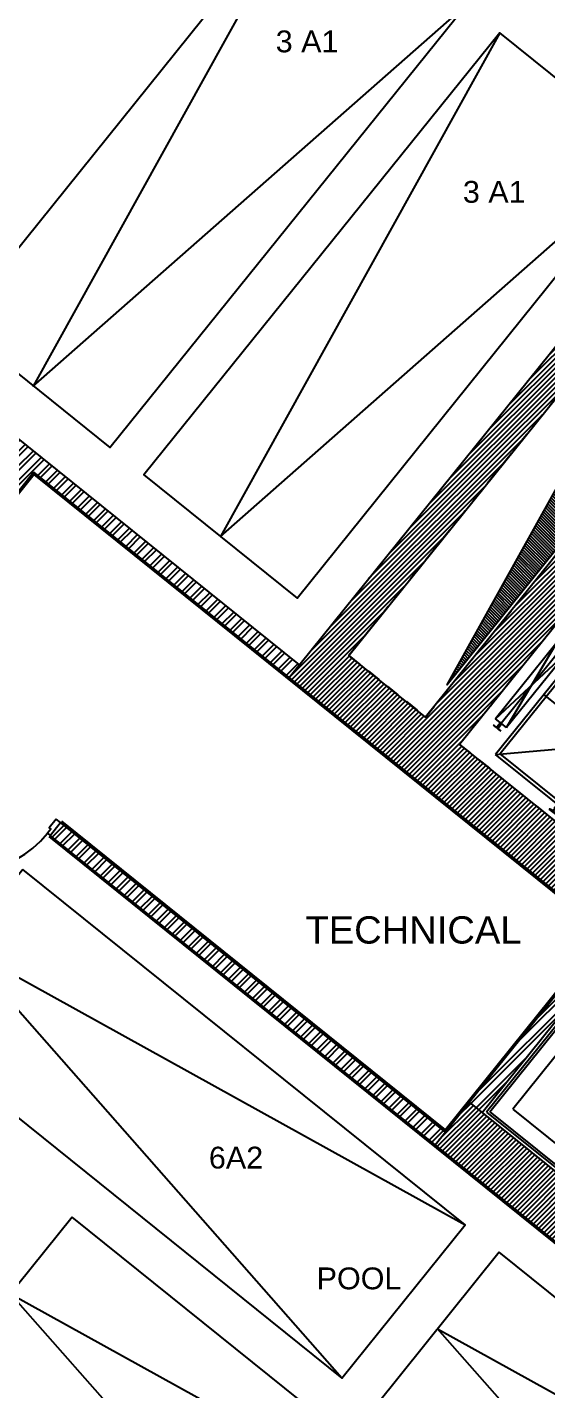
# Model space of a CAD drawing. Header units: inches. Extents: x -0.9 to 43, y -5.5 to 58.5.
# Drawn here: x 13.52 to 18.27, y 33.47 to 45.96 of the extents above; entities that cross this region are included whole.
import ezdxf
from ezdxf.enums import TextEntityAlignment as Align

# ---------------------------------------------------------------- set-up
doc = ezdxf.new("R2010")
doc.units = ezdxf.units.IN
doc.header["$MEASUREMENT"] = 0
doc.linetypes.add('S-BASEMENT 3$0$HIDDEN2', pattern=[0.1875, 0.125, -0.0625])
doc.layers.get('0').update_dxf_attribs({"linetype": 'CONTINUOUS'})
for name, color, linetype in [('A-asc', 15, 'CONTINUOUS'), ('A-FC 260', 1, 'CONTINUOUS'), ('A-FURNITURE', 30, 'CONTINUOUS'), ('A-HATCH-CONC', 8, 'CONTINUOUS'), ('A-HATCH-WALL', 8, 'CONTINUOUS'), ('A-NOMENCLATURE', 3, 'CONTINUOUS'), ('A-PARK-TXT', 3, 'CONTINUOUS'), ('A-PLASTER', 8, 'CONTINUOUS'), ('A-PORTE', 1, 'CONTINUOUS'), ('A-sect-marble', 1, 'CONTINUOUS'), ('a-shaft', 250, 'CONTINUOUS'), ('A-WALL', 4, 'CONTINUOUS'), ('S-BASEMENT 3$0$A-SHAFT-UP', 8, 'S-BASEMENT 3$0$HIDDEN2'), ('S-BASEMENT 3$0$A-STR-BASEMENT 3', 2, 'CONTINUOUS')]:
    doc.layers.add(name, color=color, linetype=linetype)
doc.styles.add('A100-STEXT', font='ARIAL.TTF', dxfattribs={"height": 0.25})
doc.styles.add('Arial', font='ARIAL.TTF', dxfattribs={"width": 0.8})
pattern_1 = [(45, (-338376.5467316852, -23743.3717161649), (-0.02209708691207961, 0.02209708691207961), [])]
pattern_2 = [(45, (8.844835974741727e-11, -1.979358899006911e-10), (-0.06629126073623882, 0.06629126073623884), []), (45, (0.04419417383843438, -1.979358899006911e-10), (-0.06629126073623882, 0.06629126073623884), [])]

# ---------------------------------------------------------------- blocks, each defined once
blk = doc.blocks.new('Rail3kg')
for p, q in [((3, 0), (-3, 0)), ((-43.50000000000091, -58), (-11, -58)), ((-43.50000000000091, -60), (-43.50000000000091, -58)), ((-43.50000000000091, -60), (-11.00000000000091, -60)), ((-8.00000000000091, -5), (-8, -55)), ((-6, -5), (-6.000000000000909, -55)), ((-3, -2), (3, -2)), ((6, -5), (5.999999999999091, -55)), ((7.999999999999091, -5), (8, -55)), ((11, -58), (43.49999999999955, -58)), ((10.99999999999955, -60), (43.49999999999955, -60)), ((43.49999999999955, -60), (43.49999999999955, -58))]:
    blk.add_line(p, q)
for centre, radius, start, end in [((-3, -5), 5, 90, 180), ((3, -5), 5, 0, 90), ((-11.00000000000091, -55), 5, 270, 359.9999999999995), ((-11, -55), 3, 270, 0), ((-3, -5), 3, 90, 180), ((3, -5), 3, 0, 90), ((10.99999999999955, -55), 5, 179.9999999999995, 270), ((11, -55), 3, 180, 270)]:
    blk.add_arc(centre, radius, start, end)
blk = doc.blocks.new('T75-3')
for p, q in [((1, 5), (0, 4)), ((0, -4), (0, 4)), ((1, 5), (30, 5)), ((30, 4.499999999999997), (30, 5)), ((31.5, 3), (51.22516841840523, 3)), ((56.86345997819048, 35.14468462378587), (55.21846403489523, 6.768504601942608)), ((59.35926973849674, 37.5), (62, 37.5)), ((62, -37.5), (61.99999999999999, 37.49999999999999)), ((0, -4), (1, -5)), ((1, -5), (30, -5)), ((30, -5), (30, -4.5)), ((31.5, -3), (51.22516841840522, -3)), ((55.21846403489522, -6.768504601942607), (56.86345997819049, -35.14468462378587)), ((59.35926973849674, -37.5), (62.00000000000001, -37.5))]:
    blk.add_line(p, q)
for centre, radius, start, end in [((31.5, 4.5), 1.5, 180.0000000000001, 270), ((51.22516841840523, 7), 4, 270, 356.6822188316652), ((59.35926973849674, 35), 2.5, 90, 176.6822188316652), ((31.5, -4.5), 1.5, 90, 180), ((51.22516841840522, -7), 4, 3.317781168334853, 90), ((59.35926973849674, -35), 2.5, 183.3177811683348, 270)]:
    blk.add_arc(centre, radius, start, end)
blk = doc.blocks.new('ascenseurs')
at = {"layer": 'A-asc'}
for p, q in [((1.599999999999994, 0.03000000000000114), (1.599999999999994, 0.03000000000000114)), ((1.814999999999998, 0), (1.869999999999997, 7.105427357601002e-15)), ((1.814999999999998, -1.679999999999993), (1.814999999999998, 0)), ((1.869999999999997, -1.679999999999993), (1.869999999999997, 7.105427357601002e-15)), ((1.049999999999997, -1.564999999999991), (1.049999999999997, -0.115000000000002)), ((1.719999999999999, -0.00999999999999801), (1.784999999999997, -0.00999999999999801)), ((1.719999999999999, -0.1340000000000003), (1.719999999999999, -0.00999999999999801)), ((1.784999999999997, -1.669999999999995), (1.784999999999997, -0.00999999999999801)), ((1.719999999999999, -0.1340000000000003), (0.3149999999999977, -0.1340000000000003)), ((0.3149999999999977, -1.545999999999999), (1.784999999999997, -0.1340000000000003)), ((0.3149999999999977, -0.1340000000000003), (1.784999999999997, -1.545999999999992)), ((0.3149999999999977, -1.545999999999999), (0.3149999999999977, -0.1340000000000003)), ((1.584999999999994, -0.1649999999999991), (0.3449999999999989, -0.1649999999999991)), ((0.3449999999999989, -1.515000000000001), (0.3449999999999989, -0.1649999999999991)), ((1.584999999999994, -0.2349999999999923), (1.584999999999994, -0.1649999999999991)), ((1.644999999999996, -0.4399999999999977), (1.584999999999994, -0.2349999999999923)), ((0.2399999999999949, -0.3900000000000006), (0.1099999999999994, -0.3900000000000006)), ((0.1099999999999994, -1.289999999999999), (0.1099999999999994, -0.3900000000000006)), ((0.2399999999999949, -0.3900000000000006), (0.1099999999999994, -1.289999999999999)), ((0.1099999999999994, -0.3900000000000006), (0.2399999999999949, -1.289999999999999)), ((0.1749999999999972, -0.3900000000000006), (0.1749999999999972, -1.289999999999999)), ((0.2399999999999949, -1.289999999999999), (0.2399999999999949, -0.3900000000000006)), ((1.644999999999996, -0.4399999999999977), (1.724999999999994, -0.4399999999999977)), ((1.765000000000001, -0.4199999999999946), (1.725000000000001, -0.4199999999999946)), ((1.724999999999994, -0.4199999999999946), (1.724999999999994, -1.259999999999998)), ((1.765000000000001, -0.4199999999999946), (1.765000000000001, -1.259999999999998)), ((1.862499999999997, -0.4199999999999946), (1.822499999999998, -0.4199999999999946)), ((1.822499999999998, -0.4199999999999946), (1.822499999999998, -1.259999999999998)), ((1.862499999999997, -0.4199999999999946), (1.862499999999997, -1.259999999999998)), ((1.724999999999994, -0.8399999999999963), (0.3149999999999977, -0.8399999999999963)), ((1.644999999999996, -1.239999999999995), (1.584999999999994, -1.445)), ((1.644999999999996, -1.239999999999995), (1.724999999999994, -1.239999999999995)), ((0.2399999999999949, -1.289999999999999), (0.1099999999999994, -1.289999999999999)), ((1.765000000000001, -1.259999999999998), (1.725000000000001, -1.259999999999998)), ((1.862499999999997, -1.259999999999998), (1.822499999999998, -1.259999999999998)), ((1.584999999999994, -1.514999999999993), (1.584999999999994, -1.445)), ((1.719999999999999, -1.545999999999992), (0.3149999999999977, -1.545999999999999)), ((1.584999999999994, -1.514999999999993), (0.3449999999999989, -1.515000000000001)), ((1.719999999999999, -1.669999999999995), (1.719999999999999, -1.545999999999992)), ((1.719999999999999, -1.669999999999995), (1.784999999999997, -1.669999999999995)), ((1.814999999999998, -1.679999999999993), (1.869999999999997, -1.679999999999993)), ((1.719999999999999, -1.829999999999998), (1.719999999999999, -1.954000000000001)), ((1.719999999999999, -1.829999999999998), (1.784999999999997, -1.829999999999998)), ((1.784999999999997, -1.829999999999998), (1.784999999999997, -3.489999999999995)), ((1.814999999999998, -1.82), (1.869999999999997, -1.82)), ((1.814999999999998, -1.82), (1.814999999999998, -3.499999999999993)), ((1.869999999999997, -1.82), (1.869999999999997, -3.499999999999993)), ((1.719999999999999, -1.954000000000001), (0.3149999999999977, -1.954000000000001)), ((0.3149999999999977, -1.954000000000001), (1.784999999999997, -3.365999999999993)), ((0.3149999999999977, -3.365999999999993), (1.784999999999997, -1.954000000000001)), ((0.3149999999999977, -1.954000000000001), (0.3149999999999977, -3.365999999999993)), ((1.584999999999994, -1.984999999999999), (0.3449999999999989, -1.984999999999992)), ((0.3449999999999989, -1.984999999999992), (0.3449999999999989, -3.334999999999994)), ((1.049999999999997, -1.935000000000002), (1.049999999999997, -3.384999999999991)), ((1.584999999999994, -1.984999999999999), (1.584999999999994, -2.054999999999993)), ((1.644999999999996, -2.259999999999998), (1.584999999999994, -2.054999999999993)), ((0.2399999999999949, -2.209999999999994), (0.1099999999999994, -2.209999999999994)), ((0.1099999999999994, -2.209999999999994), (0.1099999999999994, -3.109999999999992)), ((0.2399999999999949, -3.109999999999992), (0.1099999999999994, -2.209999999999994)), ((0.1099999999999994, -3.109999999999992), (0.2399999999999949, -2.209999999999994)), ((0.1749999999999972, -3.109999999999992), (0.1749999999999972, -2.209999999999994)), ((0.2399999999999949, -2.209999999999994), (0.2399999999999949, -3.109999999999992)), ((1.765000000000001, -2.239999999999995), (1.725000000000001, -2.239999999999995)), ((1.724999999999994, -3.079999999999998), (1.724999999999994, -2.239999999999995)), ((1.765000000000001, -3.079999999999998), (1.765000000000001, -2.239999999999995)), ((1.862499999999997, -2.239999999999995), (1.822499999999998, -2.239999999999995)), ((1.822499999999998, -3.079999999999998), (1.822499999999998, -2.239999999999995)), ((1.862499999999997, -3.079999999999998), (1.862499999999997, -2.239999999999995)), ((1.644999999999996, -2.259999999999998), (1.724999999999994, -2.259999999999998)), ((1.724999999999994, -2.659999999999997), (0.3149999999999977, -2.659999999999997)), ((0.2399999999999949, -3.109999999999992), (0.1099999999999994, -3.109999999999992)), ((1.644999999999996, -3.059999999999995), (1.584999999999994, -3.265000000000001)), ((1.644999999999996, -3.059999999999995), (1.724999999999994, -3.059999999999995)), ((1.765000000000001, -3.079999999999998), (1.725000000000001, -3.079999999999998)), ((1.862499999999997, -3.079999999999998), (1.822499999999998, -3.079999999999998)), ((1.719999999999999, -3.365999999999993), (0.3149999999999977, -3.365999999999993)), ((1.584999999999994, -3.334999999999994), (0.3449999999999989, -3.334999999999994)), ((1.584999999999994, -3.265000000000001), (1.584999999999994, -3.334999999999994)), ((1.719999999999999, -3.365999999999993), (1.719999999999999, -3.489999999999995)), ((1.719999999999999, -3.489999999999995), (1.784999999999997, -3.489999999999995)), ((1.814999999999998, -3.499999999999993), (1.869999999999997, -3.5))]:
    blk.add_line(p, q, dxfattribs=at)
for points in [[(1.37785125347979, 0), (1.377795253479796, -0.05488116889993222), (1.591802217262142, -0.05488116889993222), (1.591858217262143, 0)], [(1.402351253479793, 0), (1.402295253479792, -0.03038116889993603), (1.567302217262146, -0.03038116889993603), (1.567358217262139, 0)], [(1.37785125347979, -3.5), (1.377795253479796, -3.445118831100068), (1.591802217262142, -3.445118831100068), (1.591858217262143, -3.5)], [(1.402351253479793, -3.5), (1.402295253479792, -3.469618831100064), (1.567302217262146, -3.469618831100064), (1.567358217262139, -3.5)]]:
    blk.add_lwpolyline(points, dxfattribs=at)
for points in [[(1.862499999999997, -0.4339999999999975, 0.4142135623730981), (1.868499999999997, -0.4399999999999977), (1.906500000000001, -0.4399999999999977, 0.414213562373095), (1.912500000000001, -0.4339999999999975), (1.912500000000001, -0.4050000000000011), (1.909500000000001, -0.4050000000000011), (1.909500000000001, -0.4339999999999975, -0.4142135623730919), (1.906500000000001, -0.4369999999999976), (1.868499999999997, -0.4369999999999976, -0.4142135623730981), (1.865499999999997, -0.4339999999999975), (1.865499999999997, -0.4050000000000011), (1.862499999999997, -0.4050000000000011)], [(1.865499999999997, -1.245999999999995), (1.865499999999997, -1.274999999999999), (1.862499999999997, -1.274999999999999), (1.862499999999997, -1.245999999999995, -0.4142135623730981), (1.868499999999997, -1.239999999999995), (1.906500000000001, -1.239999999999995, -0.414213562373095), (1.912500000000001, -1.245999999999995), (1.912500000000001, -1.274999999999999), (1.909500000000001, -1.274999999999999), (1.909500000000001, -1.245999999999995, 0.4142135623730919), (1.906500000000001, -1.242999999999995), (1.868499999999997, -1.242999999999995, 0.4142135623730981)], [(1.865499999999997, -2.253999999999998), (1.865499999999997, -2.225000000000001), (1.862499999999997, -2.225000000000001), (1.862499999999997, -2.253999999999998, 0.4142135623730981), (1.868499999999997, -2.259999999999998), (1.906500000000001, -2.259999999999998, 0.414213562373095), (1.912500000000001, -2.253999999999998), (1.912500000000001, -2.225000000000001), (1.909500000000001, -2.225000000000001), (1.909500000000001, -2.253999999999998, -0.4142135623730919), (1.906500000000001, -2.256999999999998), (1.868499999999997, -2.256999999999998, -0.4142135623730981)], [(1.862499999999997, -3.065999999999995, -0.4142135623730981), (1.868499999999997, -3.059999999999995), (1.906500000000001, -3.059999999999995, -0.414213562373095), (1.912500000000001, -3.065999999999995), (1.912500000000001, -3.094999999999999), (1.909500000000001, -3.094999999999999), (1.909500000000001, -3.065999999999995, 0.4142135623730919), (1.906500000000001, -3.062999999999995), (1.868499999999997, -3.062999999999995, 0.4142135623730981), (1.865499999999997, -3.065999999999995), (1.865499999999997, -3.094999999999999), (1.862499999999997, -3.094999999999999)]]:
    blk.add_lwpolyline(points, format="xyb", close=True, dxfattribs=at)
at = {"layer": 'A-asc', "yscale": 0.0009999999999994458, "zscale": 0.001}
for name, p, xscale, rotation in [('T75-3', (1.049999999999997, -0.1149999999999984), 0.0009999999999994458, 90), ('Rail3kg', (0.1749999999999972, -0.389999999999997), -0.0009999999999976694, 180), ('T75-3', (1.049999999999997, -1.564999999999987), -0.0009999999999994458, 90), ('T75-3', (1.049999999999997, -1.934999999999999), 0.0009999999999994458, 90), ('Rail3kg', (0.1749999999999972, -2.20999999999999), -0.0009999999999976694, 180), ('T75-3', (1.049999999999997, -3.384999999999987), -0.0009999999999994458, 90)]:
    blk.add_blockref(name, p, dxfattribs=dict(at, xscale=xscale, rotation=rotation))
at = {"layer": 'A-asc', "xscale": 0.0009999999999976694, "yscale": 0.0009999999999994458, "zscale": 0.001}
for p in [(0.1749999999999972, -1.289999999999996), (0.1749999999999972, -3.109999999999989)]:
    blk.add_blockref('Rail3kg', p, dxfattribs=at)
blk = doc.blocks.new('P100E18D')
at = {"layer": 'A-PORTE'}
for p, q in [((1.015000000861257, 0.06000000007156103), (0.07500000086125169, 0.0599999999596541)), ((0.07500000086482572, 0.02999999995965297), (0.07500000086125169, 0.0599999999596541)), ((0.07500000086482572, 0.02999999995965297), (1.015000000864823, 0.0300000000715599))]:
    blk.add_line(p, q, dxfattribs=at)
for points in [[(-0.07500000044936428, 0.9500000000139348), (0.02500000075530551, 0.9499999999537021), (0.02500000075292519, 0.9699999999536981), (0.07500000075292235, 0.9699999999596525), (0.07500000074934832, 0.9999999999596536), (-0.07500000045531152, 1.000000000013932)], [(-0.075000000473878, 0.04999999995965076), (0.02500000086244114, 0.04999999995369819), (0.02500000086482146, 0.02999999995370217), (0.07500000086482572, 0.02999999995965297), (0.07500000086839265, -4.034816925013729e-11), (-0.07500000046792366, -4.034639289329789e-11)]]:
    blk.add_lwpolyline(points, close=True, dxfattribs=at)
blk.add_arc((0.07500000086482572, 0.02999999995965297), 0.9400000000000001, 6.820941236554303e-09, 90.00000000682074, dxfattribs=at)

msp = doc.modelspace()

# ---------------------------------------------------------------- hatches: boundary and pattern name
at = {"layer": 'A-HATCH-CONC'}
h = msp.add_hatch(dxfattribs=at)
h.set_pattern_fill('ANSI31', color=256, scale=0.25, style=0)
h.set_pattern_definition([(45, (8.844835974741727e-11, -1.979358899006911e-10), (-0.02209708691207961, 0.02209708691207961), [])])
h.paths.add_polyline_path([(19.66929780680059, 42.11482000020398), (20.91608501350387, 41.11206296811707), (20.94741948217481, 41.15102642635433), (21.18119208345951, 40.96300948281566), (20.89917915047428, 40.61233498272647), (21.09398965154486, 40.45565419644423), (21.53275015781159, 41.00123953384444), (20.28591949539899, 42.00394253035666), (20.4425919382779, 42.19875994529241), (21.03794674264455, 42.93906552695694), (22.28477740499346, 41.93636253045959), (22.47278421672624, 42.1701432795354), (20.56357476494671, 43.7055322428188), (19.62354070613782, 42.53662849719969), (18.61049079264177, 43.35132468212782), (15.91572648948286, 40.00046727657964), (19.11073006188758, 37.43104084788483), (19.42407474851285, 37.82067543015297), (19.15133054110325, 38.04001671065025), (19.40200629023113, 38.35172437625049), (19.2071889992288, 38.50839671945921), (18.92517878145941, 38.15772559565831), (18.69139803225661, 38.34573240750876), (18.7227325008981, 38.38469586570944), (17.47590183879254, 39.3873988619964)])
h.paths.add_polyline_path([(17.16419417318883, 39.63807461113036), (16.46285192505042, 40.20209504710794), (18.65626473000594, 42.92953712105441), (19.35758757167793, 42.36549255421935)], flags=16)
h = msp.add_hatch(dxfattribs=at)
h.set_pattern_fill('ANSI31', color=256, scale=0.25, style=0)
h.set_pattern_definition(pattern_1)
edge = h.paths.add_edge_path()
edge.add_line((40.60836835872146, 36.95600123378011), (41.0018304346662, 37.44525935155613))
edge.add_line((41.0018304346662, 37.44525935155613), (41.00836835876802, 37.44525935155613))
edge.add_line((41.00836835876802, 37.44525935155613), (41.00836835879849, 2.999999999798085))
edge.add_arc((38.90836835879884, 2.999999999798092), 2.09999999999966, 272.8658362758475, 359.9999999999999, ccw=False)
edge.add_line((39.01336295183467, 0.9026263717976306), (38.86931522359703, 0.8999999997984318))
edge.add_line((38.86931522359703, 0.8999999997984247), (0.4783683588141798, 0.8999999998003361))
edge.add_line((0.4783683588142082, 0.8999999998003361), (0.4783683588203473, 1.199999999802863))
edge.add_line((0.4783683588203189, 1.199999999802863), (38.908368358768, 1.199999999799154))
edge.add_arc((38.9083683587628, 2.99999999979272), 1.799999999993568, 270.0000000001658, 360.0000000001816)
edge.add_line((40.70836835875639, 2.999999999798426), (40.70836835875639, 3.499999999064507))
edge.add_line((40.70836835875639, 3.499999999064507), (39.71836835888212, 3.499999998973564))
edge.add_line((39.71836835888212, 3.499999998973564), (39.71836835888212, 4.049999999041546))
edge.add_line((39.71836835888212, 4.049999999041546), (40.45836836009516, 4.049999999041546))
edge.add_line((40.45836836009516, 4.049999999041546), (40.45836835873564, 18.29999999905565))
edge.add_line((40.45836835873561, 18.29999999905565), (40.70836835875639, 18.2999999990564))
edge.add_line((40.70836835875639, 18.2999999990564), (40.70836835875639, 22.14999999907132))
edge.add_line((40.70836835875639, 22.14999999907132), (40.70836835875639, 22.93999999913026))
edge.add_line((40.70836835875639, 22.93999999913026), (40.60836835873008, 22.93999999912932))
edge.add_line((40.60836835873008, 22.93999999912932), (40.60836835872146, 36.95600123378011))
h = msp.add_hatch(dxfattribs=at)
h.set_pattern_fill('ANSI31', color=256, scale=0.25, style=0)
h.set_pattern_definition(pattern_1)
h.paths.add_polyline_path([(17.25178069337625, 35.71787645261089), (17.5651253798855, 36.10751103454172), (18.9678098749103, 34.97947016352366), (18.65446518845994, 34.58983558154545)])
at = {"layer": 'A-HATCH-WALL'}
h = msp.add_hatch(dxfattribs=at)
h.set_pattern_fill('ANSI32', color=256, scale=0.25, style=0)
h.set_pattern_definition(pattern_2)
h.paths.add_polyline_path([(12.32836836060514, 43.07791384632145), (12.32836836059712, 42.88542579865219), (12.56486908720814, 42.69523157711104), (12.328368360577, 42.40115012075226), (12.32836836056705, 42.16179709122412), (12.68175946178087, 42.60122817121842), (13.46102862586304, 41.97453879838864), (12.20764988011101, 40.41600047067986), (12.3245402546948, 40.32199706478136), (13.57791900035079, 41.88053539256434), (15.91572648948286, 40.00046727657963), (16.00972989540219, 40.11735765118579)])
h = msp.add_hatch(dxfattribs=at)
h.set_pattern_fill('ANSI32', color=256, scale=0.25, style=0)
h.set_pattern_definition(pattern_2)
h.paths.add_polyline_path([(13.81959113183427, 38.67053623963969), (13.72558772584071, 38.55364586502017), (17.25178069312955, 35.71787645231109), (17.34578409914161, 35.83476682696407)])
h = msp.add_hatch(dxfattribs=at)
h.set_pattern_fill('ANSI32', color=256, scale=0.25, style=0)
h.set_pattern_definition(pattern_2)
h.paths.add_polyline_path([(18.93539450004764, 37.57204595672813), (18.81850412544799, 37.66604936265555), (17.56512537980765, 36.10751103452959), (17.68201575440622, 36.01350762860082)])
at = {"layer": 'a-shaft'}
h = msp.add_hatch(dxfattribs=at)
h.set_pattern_fill('_USER', color=256, scale=0.02, angle=315, style=0, pattern_type=0)
h.set_pattern_definition([(315, (8.844835974741727e-11, -1.979358899006911e-10), (0.01414213562373095, 0.01414213562373095), [])])
h.paths.add_polyline_path([(19.31540946243717, 42.36091596483742), (18.68444869052681, 42.86837126806643), (18.66675613951472, 42.27684004624385), (17.3620590945971, 39.93198422552589)])

# ---------------------------------------------------------------- linework, layer by layer
at = {"layer": 'A-FC 260'}
msp.add_lwpolyline([(17.96320746035235, 36.04402358789234), (19.89189864119714, 34.49296738987412), (20.89460163762126, 35.73979805189705), (18.96591045677644, 37.29085424991527)], close=True, dxfattribs=at)
at = {"layer": 'A-FURNITURE'}
for points in [[(17.53221948232499, 46.15931296863197), (16.12953498712272, 47.28735383978562), (12.87075024822957, 43.23515418706153), (14.27343474343184, 42.10711331590789)], [(19.24661164314716, 44.78059634829912), (17.8439271479449, 45.90863721945276), (14.58514240905174, 41.85643756672868), (15.98782690425401, 40.7283966955714)], [(13.47491171318779, 38.24193787173103), (12.34687084201232, 36.83925337658697), (16.39907049460544, 33.5804686375774), (17.52711136578091, 34.98315313272146)], [(13.92747762829975, 35.05482568457172), (12.79943675712428, 33.65214118942767), (16.8516364097174, 30.3933564504181), (17.97967728089287, 31.79604094556215)], [(17.83881903143359, 34.73247738364838), (16.71077816025812, 33.32979288850432), (20.76297781285123, 30.07100814949475), (21.8910186840267, 31.47369264463881)]]:
    msp.add_lwpolyline(points, close=True, dxfattribs=at)
for points in [[(16.12953498706696, 47.2873538397163), (13.57209249577494, 42.6711337514154), (17.53221948226923, 46.15931296856266)], [(17.8439271479449, 45.90863721945276), (15.28648465665287, 41.29241713115186), (19.24661164314716, 44.78059634829912)], [(16.39907049460544, 33.5804686375774), (12.91089127760006, 37.540595624159), (17.52711136578091, 34.98315313272146)], [(16.85163640973218, 30.3933564504062), (13.3634571927268, 34.3534834369878), (17.97967728090765, 31.79604094555026)], [(20.76297781285123, 30.07100814949475), (17.27479859584585, 34.03113513607635), (21.8910186840267, 31.47369264463881)]]:
    msp.add_lwpolyline(points, dxfattribs=at)
at = {"layer": 'A-HATCH-CONC'}
msp.add_lwpolyline([(17.25178069337625, 35.71787645261089), (17.5651253798855, 36.10751103454172), (18.9678098749103, 34.97947016352366), (18.65446518845994, 34.58983558154545), (17.25178069337625, 35.71787645261089)], close=True, dxfattribs=at)
at = {"layer": 'A-PLASTER'}
for points in [[(13.82899147240428, 38.68222527711796), (17.34349540227447, 35.85585620501789), (18.79741474739552, 37.66376066578757), (13.58020769721773, 41.85944601451246), (12.33622929215431, 40.31259672418804)], [(20.05099427301366, 34.10837226190754), (19.72824872132614, 33.70704798728492), (13.71618738457505, 38.54195682810136)]]:
    msp.add_lwpolyline(points, dxfattribs=at)
at = {"layer": 'A-sect-marble'}
for points in [[(19.09192937961993, 37.40766277372808), (18.93997189272338, 37.52986720142806), (17.72419450908646, 36.01808502341957)], [(17.7523136798234, 36.0211366192371), (18.94302348854063, 37.50174803068943), (19.07939559215549, 37.39207739045413)], [(17.72419450908646, 36.01808502341957), (19.00998862934944, 34.98404755803719), (18.79064734881374, 34.71130335074903), (19.69849592455992, 33.98121023116422), (19.89903678763443, 34.23057669160313)], [(17.7523136798234, 36.0211366192371), (19.03810780008817, 34.98709915385329), (18.81876651955122, 34.71435494656358), (19.69544432874164, 34.00932940190539), (19.8834514043551, 34.24311047906087)]]:
    msp.add_lwpolyline(points, dxfattribs=at)
at = {"layer": 'a-shaft'}
msp.add_lwpolyline([(18.68444869052684, 42.86837126806643), (19.31540946243717, 42.36091596483742), (17.3620590945971, 39.93198422552589), (18.66675613951475, 42.27684004624386)], close=True, dxfattribs=at)
at = {"layer": 'A-WALL'}
for p, q in [((16.0097298954023, 40.11735765118571), (10.86655341577901, 44.25350750919312)), ((13.57791900035079, 41.88053539256434), (12.324540254689, 40.32199706477415)), ((15.91572648948286, 40.00046727657964), (13.57791900035079, 41.88053539256434)), ((13.72558772574857, 38.55364586490559), (13.81959113169441, 38.67053623946576)), ((17.34578409914741, 35.8347668269594), (13.81959113181082, 38.67053623965857)), ((17.25178069313534, 35.71787645230641), (13.72558772580678, 38.55364586504747)), ((17.56512537980765, 36.10751103452959), (18.81850412544799, 37.66604936265555)), ((17.68201575440622, 36.01350762860082), (18.93539450004764, 37.57204595672812))]:
    msp.add_line(p, q, dxfattribs=at)
at = {"layer": 'S-BASEMENT 3$0$A-SHAFT-UP'}
for points in [[(18.65626473000594, 42.92953712105441), (16.46285192505043, 40.20209504710795), (17.16419417318883, 39.63807461113036), (19.35758757167791, 42.36549255421935)], [(17.47590183879255, 39.3873988619964), (18.72273250089811, 38.38469586570943), (18.69139803225662, 38.34573240750877), (18.92517878145943, 38.15772559565831), (21.18119208345951, 40.96300948281566), (20.94741948217481, 41.15102642635433), (20.91608501350388, 41.11206296811707), (19.66929780680059, 42.11482000020398)]]:
    msp.add_lwpolyline(points, close=True, dxfattribs=at)
at = {"layer": 'S-BASEMENT 3$0$A-STR-BASEMENT 3'}
for points in [[(19.11073006186684, 37.43104084788483), (15.9157264894621, 40.00046727657964), (18.61049079262101, 43.35132468212782)], [(19.66929780677983, 42.11482000020398), (17.47590183877179, 39.3873988619964), (18.72273250087735, 38.38469586570943)]]:
    msp.add_lwpolyline(points, dxfattribs=at)
for points in [[(18.65626472998518, 42.92953712105441), (19.35758541541051, 42.36548987300414), (17.16419417317042, 39.63807461114516), (16.46285192505043, 40.20209504710795)], [(17.56512537988552, 36.10751103454172), (18.96780987491031, 34.97947016352366), (18.65446518845994, 34.58983558154545), (17.25178069337625, 35.71787645261089)]]:
    msp.add_lwpolyline(points, close=True, dxfattribs=at)

# ---------------------------------------------------------------- block references
at = {"layer": 'A-asc', "rotation": 321.1937093708731}
msp.add_blockref('ascenseurs', (19.66929780680059, 42.11482000020398), dxfattribs=at)
at = {"layer": 'A-PORTE', "rotation": 231.1937093575648}
msp.add_blockref('P100E18D', (12.99332026493599, 39.2387804252121), dxfattribs=at)

# ---------------------------------------------------------------- texts
at = {"layer": 'A-NOMENCLATURE', "style": 'A100-STEXT'}
msp.add_text('TECHNICAL', height=0.25, dxfattribs=at).set_placement((17.05407429026067, 37.68689522521136), align=Align.MIDDLE)
at = {"layer": 'A-PARK-TXT', "style": 'Arial'}
for s, p in [('3 A1', (16.07940503979631, 45.82941174212788)), ('3 A1', (17.79379720061831, 44.45069512179155)), ('6A2', (15.42854585269103, 35.60040927564496)), ('POOL', (16.55503858205333, 34.49371068909571))]:
    msp.add_text(s, height=0.2, rotation=359.9999999997871, dxfattribs=at).set_placement(p, align=Align.MIDDLE)

doc.saveas('drawing.dxf')
